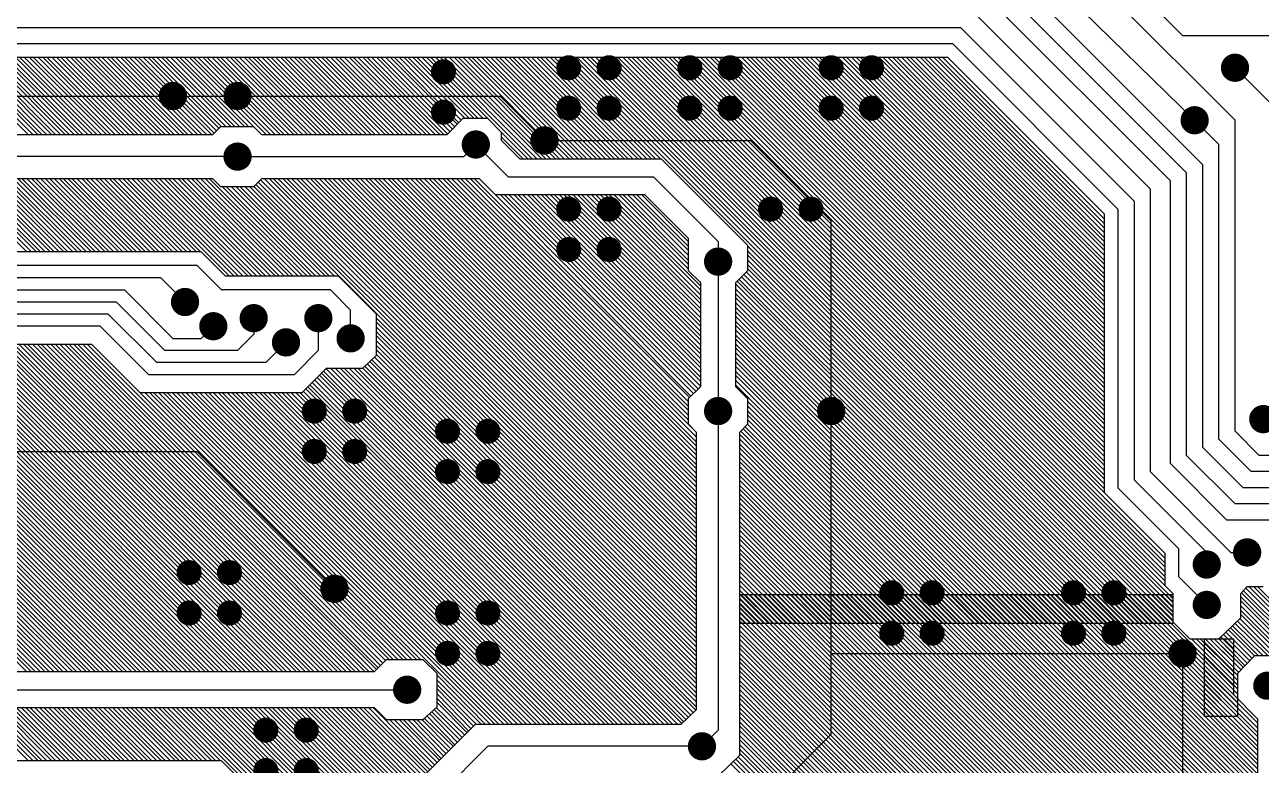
# Model space of a CAD drawing. Extents: x 295 to 953, y 10 to 290.
# Drawn here: x 678.9 to 743.1, y 155.1 to 193.5 of the extents above; entities that cross this region are included whole.
import ezdxf

# ---------------------------------------------------------------- set-up
doc = ezdxf.new("R2010")
doc.units = 0
doc.header["$LTSCALE"] = 5
doc.header["$MEASUREMENT"] = 0
doc.layers.get('0').update_dxf_attribs({"linetype": 'CONTINUOUS', "lineweight": 25})
doc.layers.add('ART02_PHO', color=2, linetype='CONTINUOUS')

msp = doc.modelspace()

# ---------------------------------------------------------------- linework, layer by layer
for points, const_width in [([(707.473, 191.242, -1), (706.824, 191.242, -1)], 0.65), ([(709.569, 191.242, -1), (708.919, 191.242, -1)], 0.65), ([(713.76, 191.242, -1), (713.11, 191.242, -1)], 0.65), ([(715.855, 191.242, -1), (715.206, 191.242, -1)], 0.65), ([(721.094, 191.242, -1), (720.444, 191.242, -1)], 0.65), ([(723.19, 191.242, -1), (722.54, 191.242, -1)], 0.65), ([(742.091, 191.242, -1), (741.358, 191.242, -1)], 0.733), ([(700.977, 191.032, -1), (700.328, 191.032, -1)], 0.65), ([(686.979, 189.775, -1), (686.246, 189.775, -1)], 0.733), ([(690.332, 189.775, -1), (689.599, 189.775, -1)], 0.733), ([(700.977, 188.937, -1), (700.328, 188.937, -1)], 0.65), ([(707.473, 189.146, -1), (706.824, 189.146, -1)], 0.65), ([(709.569, 189.146, -1), (708.919, 189.146, -1)], 0.65), ([(713.76, 189.146, -1), (713.11, 189.146, -1)], 0.65), ([(715.855, 189.146, -1), (715.206, 189.146, -1)], 0.65), ([(721.094, 189.146, -1), (720.444, 189.146, -1)], 0.65), ([(723.19, 189.146, -1), (722.54, 189.146, -1)], 0.65), ([(739.995, 188.518, -1), (739.262, 188.518, -1)], 0.733), ([(706.258, 187.47, -1), (705.524, 187.47, -1)], 0.733), ([(690.332, 186.632, -1), (689.599, 186.632, -1)], 0.733), ([(702.696, 187.26, -1), (701.962, 187.26, -1)], 0.733), ([(707.473, 183.908, -1), (706.824, 183.908, -1)], 0.65), ([(709.569, 183.908, -1), (708.919, 183.908, -1)], 0.65), ([(717.951, 183.908, -1), (717.301, 183.908, -1)], 0.65), ([(720.046, 183.908, -1), (719.397, 183.908, -1)], 0.65), ([(707.473, 181.812, -1), (706.824, 181.812, -1)], 0.65), ([(709.569, 181.812, -1), (708.919, 181.812, -1)], 0.65), ([(715.269, 181.183, -1), (714.535, 181.183, -1)], 0.733), ([(687.608, 179.088, -1), (686.875, 179.088, -1)], 0.733), ([(689.075, 177.831, -1), (688.341, 177.831, -1)], 0.733), ([(691.17, 178.25, -1), (690.437, 178.25, -1)], 0.733), ([(694.523, 178.25, -1), (693.79, 178.25, -1)], 0.733), ([(696.199, 177.202, -1), (695.466, 177.202, -1)], 0.733), ([(692.847, 176.992, -1), (692.113, 176.992, -1)], 0.733), ([(694.272, 173.43, -1), (693.622, 173.43, -1)], 0.65), ([(696.367, 173.43, -1), (695.718, 173.43, -1)], 0.65), ([(715.269, 173.43, -1), (714.535, 173.43, -1)], 0.733), ([(721.136, 173.43, -1), (720.403, 173.43, -1)], 0.733), ([(743.558, 173.011, -1), (742.824, 173.011, -1)], 0.733), ([(701.187, 172.382, -1), (700.537, 172.382, -1)], 0.65), ([(703.282, 172.382, -1), (702.633, 172.382, -1)], 0.65), ([(694.272, 171.335, -1), (693.622, 171.335, -1)], 0.65), ([(696.367, 171.335, -1), (695.718, 171.335, -1)], 0.65), ([(701.187, 170.287, -1), (700.537, 170.287, -1)], 0.65), ([(703.282, 170.287, -1), (702.633, 170.287, -1)], 0.65), ([(742.72, 166.096, -1), (741.986, 166.096, -1)], 0.733), ([(740.624, 165.467, -1), (739.891, 165.467, -1)], 0.733), ([(687.776, 165.048, -1), (687.126, 165.048, -1)], 0.65), ([(689.871, 165.048, -1), (689.221, 165.048, -1)], 0.65), ([(695.361, 164.21, -1), (694.628, 164.21, -1)], 0.733), ([(724.237, 164, -1), (723.588, 164, -1)], 0.65), ([(726.333, 164, -1), (725.683, 164, -1)], 0.65), ([(733.667, 164, -1), (733.017, 164, -1)], 0.65), ([(735.763, 164, -1), (735.113, 164, -1)], 0.65), ([(740.624, 163.372, -1), (739.891, 163.372, -1)], 0.733), ([(687.776, 162.953, -1), (687.126, 162.953, -1)], 0.65), ([(689.871, 162.953, -1), (689.221, 162.953, -1)], 0.65), ([(701.187, 162.953, -1), (700.537, 162.953, -1)], 0.65), ([(703.282, 162.953, -1), (702.633, 162.953, -1)], 0.65), ([(724.237, 161.905, -1), (723.588, 161.905, -1)], 0.65), ([(726.333, 161.905, -1), (725.683, 161.905, -1)], 0.65), ([(733.667, 161.905, -1), (733.017, 161.905, -1)], 0.65), ([(735.763, 161.905, -1), (735.113, 161.905, -1)], 0.65), ([(701.187, 160.857, -1), (700.537, 160.857, -1)], 0.65), ([(703.282, 160.857, -1), (702.633, 160.857, -1)], 0.65), ([(739.367, 160.857, -1), (738.633, 160.857, -1)], 0.733), ([(743.767, 159.181, -1), (743.034, 159.181, -1)], 0.733), ([(699.133, 158.971, -1), (698.4, 158.971, -1)], 0.733), ([(691.757, 156.876, -1), (691.107, 156.876, -1)], 0.65), ([(693.853, 156.876, -1), (693.203, 156.876, -1)], 0.65), ([(714.43, 156.037, -1), (713.697, 156.037, -1)], 0.733), ([(691.757, 154.78, -1), (691.107, 154.78, -1)], 0.65), ([(693.853, 154.78, -1), (693.203, 154.78, -1)], 0.65)]:
    msp.add_lwpolyline(points, format="xyb", close=True, dxfattribs=dict(const_width=const_width))
at = {"layer": 'ART02_PHO', "color": 7}
for p, q in [((732.714, 199.205), (739, 192.918)), ((741.724, 188.518), (731.875, 198.367)), ((739.629, 188.518), (730.409, 197.528)), ((740.048, 186.213), (729.57, 196.69)), ((739.21, 185.794), (729.151, 195.852)), ((738.371, 185.374), (728.732, 195.014)), ((728.103, 194.176), (737.324, 184.955)), ((671.525, 193.337), (727.475, 193.337)), ((727.475, 193.337), (736.485, 184.327)), ((671.944, 192.499), (727.056, 192.499)), ((727.056, 192.499), (735.647, 183.908)), ((739, 192.918), (763.727, 192.918)), ((672.363, 191.787), (726.804, 191.787)), ((679.111, 187.763), (675.087, 191.787)), ((679.362, 187.763), (675.339, 191.787)), ((679.614, 187.763), (675.59, 191.787)), ((679.823, 187.763), (675.8, 191.787)), ((680.075, 187.763), (676.051, 191.787)), ((680.326, 187.763), (676.303, 191.787)), ((680.536, 187.763), (676.512, 191.787)), ((680.787, 187.763), (676.764, 191.787)), ((681.039, 187.763), (677.015, 191.787)), ((681.248, 187.763), (677.225, 191.787)), ((681.5, 187.763), (677.476, 191.787)), ((681.751, 187.763), (677.728, 191.787)), ((681.961, 187.763), (677.937, 191.787)), ((682.212, 187.763), (678.189, 191.787)), ((682.463, 187.763), (678.44, 191.787)), ((682.673, 187.763), (678.65, 191.787)), ((682.924, 187.763), (678.901, 191.787)), ((683.176, 187.763), (679.153, 191.787)), ((683.386, 187.763), (679.362, 191.787)), ((683.637, 187.763), (679.614, 191.787)), ((683.888, 187.763), (679.865, 191.787)), ((684.098, 187.763), (680.075, 191.787)), ((684.349, 187.763), (680.326, 191.787)), ((684.601, 187.763), (680.578, 191.787)), ((684.81, 187.763), (680.787, 191.787)), ((685.062, 187.763), (681.039, 191.787)), ((685.313, 187.763), (681.29, 191.787)), ((685.523, 187.763), (681.5, 191.787)), ((685.774, 187.763), (681.751, 191.787)), ((686.026, 187.763), (682.002, 191.787)), ((686.235, 187.763), (682.212, 191.787)), ((686.487, 187.763), (682.463, 191.787)), ((686.696, 187.763), (682.673, 191.787)), ((686.948, 187.763), (682.924, 191.787)), ((687.199, 187.763), (683.176, 191.787)), ((687.409, 187.763), (683.386, 191.787)), ((687.66, 187.763), (683.637, 191.787)), ((687.912, 187.763), (683.888, 191.787)), ((688.121, 187.763), (684.098, 191.787)), ((688.373, 187.763), (684.349, 191.787)), ((688.624, 187.763), (684.601, 191.787)), ((688.75, 187.847), (684.81, 191.787)), ((688.876, 187.973), (685.062, 191.787)), ((689.001, 188.099), (685.313, 191.787)), ((689.127, 188.182), (685.523, 191.787)), ((689.379, 188.182), (685.774, 191.787)), ((689.63, 188.182), (686.026, 191.787)), ((689.84, 188.182), (686.235, 191.787)), ((690.091, 188.182), (686.487, 191.787)), ((690.343, 188.182), (686.738, 191.787)), ((690.552, 188.182), (686.948, 191.787)), ((690.804, 188.182), (687.199, 191.787)), ((691.474, 187.763), (687.451, 191.787)), ((691.684, 187.763), (687.66, 191.787)), ((691.935, 187.763), (687.912, 191.787)), ((692.187, 187.763), (688.163, 191.787)), ((692.396, 187.763), (688.373, 191.787)), ((692.648, 187.763), (688.624, 191.787)), ((692.899, 187.763), (688.876, 191.787)), ((693.109, 187.763), (689.085, 191.787)), ((693.36, 187.763), (689.337, 191.787)), ((693.612, 187.763), (689.588, 191.787)), ((693.821, 187.763), (689.798, 191.787)), ((694.073, 187.763), (690.049, 191.787)), ((694.324, 187.763), (690.301, 191.787)), ((694.534, 187.763), (690.51, 191.787)), ((694.785, 187.763), (690.762, 191.787)), ((694.995, 187.763), (690.971, 191.787)), ((695.246, 187.763), (691.223, 191.787)), ((695.497, 187.763), (691.474, 191.787)), ((695.707, 187.763), (691.684, 191.787)), ((695.959, 187.763), (691.935, 191.787)), ((696.21, 187.763), (692.187, 191.787)), ((696.42, 187.763), (692.396, 191.787)), ((696.671, 187.763), (692.648, 191.787)), ((696.922, 187.763), (692.899, 191.787)), ((697.132, 187.763), (693.109, 191.787)), ((697.383, 187.763), (693.36, 191.787)), ((697.635, 187.763), (693.612, 191.787)), ((697.844, 187.763), (693.821, 191.787)), ((698.096, 187.763), (694.073, 191.787)), ((698.347, 187.763), (694.324, 191.787)), ((698.557, 187.763), (694.534, 191.787)), ((698.808, 187.763), (694.785, 191.787)), ((699.06, 187.763), (695.036, 191.787)), ((699.269, 187.763), (695.246, 191.787)), ((699.521, 187.763), (695.497, 191.787)), ((699.772, 187.763), (695.749, 191.787)), ((699.982, 187.763), (695.959, 191.787)), ((700.233, 187.763), (696.21, 191.787)), ((700.485, 187.763), (696.461, 191.787)), ((700.694, 187.763), (696.671, 191.787)), ((700.862, 187.805), (696.922, 191.787)), ((700.988, 187.931), (697.174, 191.787)), ((701.113, 188.057), (697.383, 191.787)), ((701.239, 188.182), (697.635, 191.787)), ((701.365, 188.308), (697.886, 191.787)), ((701.449, 188.392), (698.096, 191.787)), ((701.574, 188.518), (698.347, 191.787)), ((701.784, 188.602), (698.599, 191.787)), ((701.994, 188.602), (698.808, 191.787)), ((702.245, 188.602), (699.06, 191.787)), ((702.455, 188.602), (699.269, 191.787)), ((702.706, 188.602), (699.521, 191.787)), ((702.957, 188.602), (699.772, 191.787)), ((705.263, 186.506), (699.982, 191.787)), ((705.514, 186.506), (700.233, 191.787)), ((705.765, 186.506), (700.485, 191.787)), ((705.975, 186.506), (700.694, 191.787)), ((706.226, 186.506), (700.946, 191.787)), ((706.478, 186.506), (701.197, 191.787)), ((706.687, 186.506), (701.407, 191.787)), ((706.939, 186.506), (701.658, 191.787)), ((707.19, 186.506), (701.91, 191.787)), ((707.4, 186.506), (702.119, 191.787)), ((707.651, 186.506), (702.371, 191.787)), ((707.903, 186.506), (702.622, 191.787)), ((708.112, 186.506), (702.832, 191.787)), ((708.364, 186.506), (703.083, 191.787)), ((708.615, 186.506), (703.335, 191.787)), ((708.825, 186.506), (703.544, 191.787)), ((709.076, 186.506), (703.796, 191.787)), ((709.328, 186.506), (704.047, 191.787)), ((709.537, 186.506), (704.257, 191.787)), ((709.789, 186.506), (704.508, 191.787)), ((710.04, 186.506), (704.76, 191.787)), ((710.25, 186.506), (704.969, 191.787)), ((710.501, 186.506), (705.221, 191.787)), ((710.753, 186.506), (705.472, 191.787)), ((710.962, 186.506), (705.682, 191.787)), ((711.214, 186.506), (705.933, 191.787)), ((711.465, 186.506), (706.185, 191.787)), ((711.675, 186.506), (706.394, 191.787)), ((711.926, 186.506), (706.646, 191.787)), ((736.234, 162.408), (706.855, 191.787)), ((736.485, 162.408), (707.107, 191.787)), ((736.737, 162.408), (707.358, 191.787)), ((736.946, 162.408), (707.568, 191.787)), ((737.198, 162.408), (707.819, 191.787)), ((737.449, 162.408), (708.07, 191.787)), ((737.659, 162.408), (708.28, 191.787)), ((737.91, 162.408), (708.532, 191.787)), ((738.162, 162.408), (708.783, 191.787)), ((738.371, 162.408), (708.993, 191.787)), ((738.497, 162.533), (709.244, 191.787)), ((738.497, 162.785), (709.495, 191.787)), ((738.497, 162.995), (709.705, 191.787)), ((738.497, 163.246), (709.956, 191.787)), ((738.497, 163.497), (710.208, 191.787)), ((738.497, 163.707), (710.417, 191.787)), ((738.078, 164.378), (710.669, 191.787)), ((738.078, 164.629), (710.92, 191.787)), ((738.078, 164.839), (711.13, 191.787)), ((738.078, 165.09), (711.381, 191.787)), ((738.078, 165.341), (711.633, 191.787)), ((738.078, 165.551), (711.842, 191.787)), ((738.078, 165.802), (712.094, 191.787)), ((738.078, 166.054), (712.345, 191.787)), ((734.935, 169.407), (712.555, 191.787)), ((734.935, 169.658), (712.806, 191.787)), ((734.935, 169.91), (713.058, 191.787)), ((734.935, 170.119), (713.267, 191.787)), ((734.935, 170.371), (713.519, 191.787)), ((734.935, 170.622), (713.77, 191.787)), ((734.935, 170.832), (713.98, 191.787)), ((734.935, 171.083), (714.231, 191.787)), ((734.935, 171.335), (714.483, 191.787)), ((734.935, 171.544), (714.692, 191.787)), ((734.935, 171.796), (714.944, 191.787)), ((734.935, 172.047), (715.153, 191.787)), ((734.935, 172.257), (715.405, 191.787)), ((734.935, 172.508), (715.656, 191.787)), ((734.935, 172.76), (715.866, 191.787)), ((734.935, 172.969), (716.117, 191.787)), ((734.935, 173.221), (716.369, 191.787)), ((734.935, 173.472), (716.578, 191.787)), ((734.935, 173.682), (716.83, 191.787)), ((734.935, 173.933), (717.081, 191.787)), ((734.935, 174.143), (717.291, 191.787)), ((734.935, 174.394), (717.542, 191.787)), ((734.935, 174.645), (717.794, 191.787)), ((734.935, 174.855), (718.003, 191.787)), ((734.935, 175.106), (718.255, 191.787)), ((734.935, 175.358), (718.506, 191.787)), ((734.935, 175.568), (718.716, 191.787)), ((734.935, 175.819), (718.967, 191.787)), ((734.935, 176.07), (719.219, 191.787)), ((734.935, 176.28), (719.428, 191.787)), ((734.935, 176.531), (719.68, 191.787)), ((734.935, 176.783), (719.931, 191.787)), ((734.935, 176.992), (720.141, 191.787)), ((734.935, 177.244), (720.392, 191.787)), ((734.935, 177.495), (720.643, 191.787)), ((734.935, 177.705), (720.853, 191.787)), ((734.935, 177.956), (721.105, 191.787)), ((734.935, 178.208), (721.356, 191.787)), ((734.935, 178.417), (721.566, 191.787)), ((734.935, 178.669), (721.817, 191.787)), ((734.935, 178.92), (722.068, 191.787)), ((734.935, 179.13), (722.278, 191.787)), ((734.935, 179.381), (722.529, 191.787)), ((734.935, 179.633), (722.781, 191.787)), ((734.935, 179.842), (722.99, 191.787)), ((734.935, 180.094), (723.242, 191.787)), ((734.935, 180.345), (723.451, 191.787)), ((734.935, 180.555), (723.703, 191.787)), ((734.935, 180.806), (723.954, 191.787)), ((734.935, 181.058), (724.164, 191.787)), ((734.935, 181.267), (724.415, 191.787)), ((734.935, 181.519), (724.667, 191.787)), ((734.935, 181.77), (724.876, 191.787)), ((734.935, 181.98), (725.128, 191.787)), ((734.935, 182.231), (725.379, 191.787)), ((734.935, 182.441), (725.589, 191.787)), ((734.935, 182.692), (725.84, 191.787)), ((734.935, 182.944), (726.092, 191.787)), ((734.935, 183.153), (726.301, 191.787)), ((734.935, 183.405), (726.553, 191.787)), ((734.935, 183.656), (726.804, 191.787)), ((726.804, 191.787), (734.935, 183.656)), ((741.724, 191.242), (743.82, 189.146)), ((671.944, 189.775), (703.586, 189.775)), ((703.586, 189.775), (705.891, 187.47)), ((689.085, 188.182), (688.666, 187.763)), ((690.804, 188.182), (689.085, 188.182)), ((691.223, 187.763), (690.804, 188.182)), ((701.658, 188.602), (700.82, 187.763)), ((702.957, 188.602), (701.658, 188.602)), ((703.67, 187.889), (702.957, 188.602)), ((740.886, 187.26), (739.629, 188.518)), ((741.724, 172.382), (741.724, 188.518)), ((688.666, 187.763), (673.579, 187.763)), ((700.82, 187.763), (691.223, 187.763)), ((705.053, 186.506), (703.67, 187.889)), ((703.67, 187.47), (703.67, 187.889)), ((704.802, 186.506), (703.67, 187.638)), ((704.634, 186.506), (703.67, 187.47)), ((705.891, 187.47), (716.578, 187.47)), ((716.578, 187.47), (720.769, 183.279)), ((701.7, 186.632), (702.329, 187.26)), ((702.329, 187.26), (704.005, 185.584)), ((740.886, 171.963), (740.886, 187.26)), ((689.965, 186.632), (674.878, 186.632)), ((689.965, 186.632), (701.7, 186.632)), ((711.968, 186.506), (704.634, 186.506)), ((716.452, 182.022), (711.968, 186.506)), ((740.048, 171.544), (740.048, 186.213)), ((679.739, 181.686), (675.926, 185.5)), ((675.926, 185.5), (688.666, 185.5)), ((679.991, 181.686), (676.177, 185.5)), ((680.242, 181.686), (676.428, 185.5)), ((680.452, 181.686), (676.638, 185.5)), ((680.703, 181.686), (676.889, 185.5)), ((680.955, 181.686), (677.141, 185.5)), ((681.164, 181.686), (677.35, 185.5)), ((681.416, 181.686), (677.602, 185.5)), ((681.667, 181.686), (677.853, 185.5)), ((681.877, 181.686), (678.063, 185.5)), ((682.128, 181.686), (678.314, 185.5)), ((682.38, 181.686), (678.566, 185.5)), ((682.589, 181.686), (678.775, 185.5)), ((682.841, 181.686), (679.027, 185.5)), ((683.092, 181.686), (679.278, 185.5)), ((683.302, 181.686), (679.488, 185.5)), ((683.553, 181.686), (679.739, 185.5)), ((683.805, 181.686), (679.991, 185.5)), ((684.014, 181.686), (680.2, 185.5)), ((684.266, 181.686), (680.452, 185.5)), ((684.517, 181.686), (680.703, 185.5)), ((684.727, 181.686), (680.913, 185.5)), ((684.978, 181.686), (681.164, 185.5)), ((685.188, 181.686), (681.374, 185.5)), ((685.439, 181.686), (681.625, 185.5)), ((685.691, 181.686), (681.877, 185.5)), ((685.9, 181.686), (682.086, 185.5)), ((686.152, 181.686), (682.338, 185.5)), ((686.403, 181.686), (682.589, 185.5)), ((686.613, 181.686), (682.799, 185.5)), ((686.864, 181.686), (683.05, 185.5)), ((687.115, 181.686), (683.302, 185.5)), ((687.325, 181.686), (683.511, 185.5)), ((687.577, 181.686), (683.763, 185.5)), ((687.828, 181.686), (684.014, 185.5)), ((688.038, 181.686), (684.224, 185.5)), ((689.546, 180.429), (684.475, 185.5)), ((689.798, 180.429), (684.727, 185.5)), ((690.007, 180.429), (684.936, 185.5)), ((690.259, 180.429), (685.188, 185.5)), ((690.51, 180.429), (685.439, 185.5)), ((690.72, 180.429), (685.649, 185.5)), ((690.971, 180.429), (685.9, 185.5)), ((691.223, 180.429), (686.152, 185.5)), ((691.432, 180.429), (686.361, 185.5)), ((691.684, 180.429), (686.613, 185.5)), ((691.935, 180.429), (686.864, 185.5)), ((692.145, 180.429), (687.074, 185.5)), ((692.396, 180.429), (687.325, 185.5)), ((692.648, 180.429), (687.577, 185.5)), ((692.857, 180.429), (687.786, 185.5)), ((693.109, 180.429), (688.038, 185.5)), ((693.36, 180.429), (688.289, 185.5)), ((693.57, 180.429), (688.499, 185.5)), ((688.666, 185.5), (689.085, 185.081)), ((690.804, 185.081), (691.223, 185.5)), ((691.223, 185.5), (702.496, 185.5)), ((713.77, 163.078), (691.348, 185.5)), ((713.77, 163.33), (691.6, 185.5)), ((713.77, 163.539), (691.809, 185.5)), ((713.77, 163.791), (692.061, 185.5)), ((713.77, 164.042), (692.312, 185.5)), ((713.77, 164.252), (692.522, 185.5)), ((713.77, 164.503), (692.773, 185.5)), ((713.77, 164.755), (693.025, 185.5)), ((713.77, 164.964), (693.234, 185.5)), ((713.77, 165.216), (693.486, 185.5)), ((713.77, 165.467), (693.737, 185.5)), ((713.77, 165.677), (693.947, 185.5)), ((713.77, 165.928), (694.198, 185.5)), ((713.77, 166.18), (694.45, 185.5)), ((713.77, 166.389), (694.659, 185.5)), ((713.77, 166.641), (694.911, 185.5)), ((713.77, 166.892), (695.162, 185.5)), ((713.77, 167.102), (695.372, 185.5)), ((713.77, 167.353), (695.623, 185.5)), ((713.77, 167.605), (695.875, 185.5)), ((713.77, 167.814), (696.084, 185.5)), ((713.77, 168.066), (696.336, 185.5)), ((713.77, 168.317), (696.587, 185.5)), ((713.77, 168.527), (696.797, 185.5)), ((713.77, 168.778), (697.048, 185.5)), ((713.77, 169.03), (697.258, 185.5)), ((713.77, 169.239), (697.509, 185.5)), ((713.77, 169.491), (697.761, 185.5)), ((713.77, 169.742), (697.97, 185.5)), ((713.77, 169.952), (698.222, 185.5)), ((713.77, 170.203), (698.473, 185.5)), ((713.77, 170.454), (698.683, 185.5)), ((713.77, 170.664), (698.934, 185.5)), ((713.77, 170.915), (699.186, 185.5)), ((713.77, 171.167), (699.395, 185.5)), ((713.77, 171.377), (699.647, 185.5)), ((713.77, 171.628), (699.898, 185.5)), ((713.77, 171.838), (700.108, 185.5)), ((713.77, 172.089), (700.359, 185.5)), ((713.77, 172.34), (700.611, 185.5)), ((713.351, 172.969), (700.82, 185.5)), ((713.351, 173.221), (701.072, 185.5)), ((713.351, 173.472), (701.323, 185.5)), ((713.351, 173.682), (701.533, 185.5)), ((713.351, 173.933), (701.784, 185.5)), ((713.393, 174.143), (702.035, 185.5)), ((713.477, 174.226), (702.245, 185.5)), ((702.496, 185.5), (703.335, 184.662)), ((704.005, 185.584), (711.549, 185.584)), ((711.549, 185.584), (714.902, 182.231)), ((739.21, 171.125), (739.21, 185.794)), ((679.027, 181.686), (675.59, 185.123)), ((679.278, 181.686), (675.716, 185.249)), ((679.53, 181.686), (675.842, 185.374)), ((689.085, 185.081), (690.804, 185.081)), ((693.821, 180.429), (689.169, 185.081)), ((694.031, 180.429), (689.379, 185.081)), ((694.282, 180.429), (689.63, 185.081)), ((694.534, 180.429), (689.882, 185.081)), ((694.743, 180.429), (690.091, 185.081)), ((694.995, 180.429), (690.343, 185.081)), ((713.77, 161.905), (690.594, 185.081)), ((713.77, 162.156), (690.804, 185.081)), ((713.77, 162.366), (690.929, 185.165)), ((713.77, 162.617), (691.055, 185.291)), ((713.77, 162.869), (691.181, 185.416)), ((737.324, 184.955), (737.324, 170.287)), ((738.371, 170.706), (738.371, 185.374)), ((713.603, 174.352), (703.335, 184.662)), ((703.335, 184.662), (711.088, 184.662)), ((713.728, 174.478), (703.586, 184.662)), ((713.854, 174.604), (703.796, 184.662)), ((713.98, 174.729), (704.047, 184.662)), ((713.98, 174.981), (704.299, 184.662)), ((713.98, 175.19), (704.508, 184.662)), ((713.98, 175.442), (704.76, 184.662)), ((713.98, 175.693), (705.011, 184.662)), ((713.98, 175.903), (705.221, 184.662)), ((713.98, 176.154), (705.472, 184.662)), ((713.98, 176.406), (705.724, 184.662)), ((713.98, 176.615), (705.933, 184.662)), ((713.98, 176.867), (706.185, 184.662)), ((713.98, 177.118), (706.394, 184.662)), ((713.98, 177.328), (706.646, 184.662)), ((713.98, 177.579), (706.897, 184.662)), ((713.98, 177.831), (707.107, 184.662)), ((713.98, 178.04), (707.358, 184.662)), ((713.98, 178.292), (707.609, 184.662)), ((713.98, 178.543), (707.819, 184.662)), ((713.98, 178.753), (708.07, 184.662)), ((713.98, 179.004), (708.322, 184.662)), ((713.98, 179.214), (708.532, 184.662)), ((713.98, 179.465), (708.783, 184.662)), ((713.98, 179.717), (709.034, 184.662)), ((713.98, 179.926), (709.244, 184.662)), ((713.351, 180.806), (709.495, 184.662)), ((713.351, 181.058), (709.747, 184.662)), ((713.351, 181.267), (709.956, 184.662)), ((713.351, 181.519), (710.208, 184.662)), ((713.351, 181.77), (710.459, 184.662)), ((713.351, 181.98), (710.669, 184.662)), ((713.351, 182.231), (710.92, 184.662)), ((711.088, 184.662), (713.351, 182.399)), ((736.485, 184.327), (736.485, 169.868)), ((734.935, 183.656), (734.935, 169.197)), ((735.647, 183.908), (735.647, 169.449)), ((720.769, 173.43), (720.769, 183.279)), ((713.351, 182.399), (713.351, 180.722)), ((714.902, 182.231), (714.902, 173.43)), ((688.079, 181.686), (655.893, 181.686)), ((689.337, 180.429), (688.079, 181.686)), ((716.452, 180.722), (716.452, 182.022)), ((736.024, 162.408), (716.452, 181.98)), ((735.773, 162.408), (716.452, 181.728)), ((687.87, 180.974), (654.342, 180.974)), ((689.127, 179.717), (687.87, 180.974)), ((735.563, 162.408), (716.452, 181.519)), ((735.312, 162.408), (716.452, 181.267)), ((735.061, 162.408), (716.452, 181.016)), ((685.984, 180.345), (656.228, 180.345)), ((687.241, 179.088), (685.984, 180.345)), ((695.204, 180.429), (689.337, 180.429)), ((697.174, 178.459), (695.204, 180.429)), ((713.351, 180.722), (713.98, 180.094)), ((715.824, 180.094), (716.452, 180.722)), ((734.139, 162.408), (716.117, 180.387)), ((734.348, 162.408), (716.243, 180.513)), ((734.6, 162.408), (716.369, 180.639)), ((734.851, 162.408), (716.452, 180.806)), ((658.114, 179.717), (684.098, 179.717)), ((684.098, 179.717), (686.613, 177.202)), ((694.785, 179.717), (689.127, 179.717)), ((695.833, 178.669), (694.785, 179.717)), ((713.98, 180.094), (713.98, 174.687)), ((715.824, 174.687), (715.824, 180.094)), ((733.426, 162.408), (715.824, 180.01)), ((733.175, 162.408), (715.824, 179.759)), ((733.636, 162.408), (715.866, 180.178)), ((733.887, 162.408), (715.991, 180.261)), ((683.679, 179.088), (660, 179.088)), ((686.193, 176.573), (683.679, 179.088)), ((732.923, 162.408), (715.824, 179.507)), ((732.714, 162.408), (715.824, 179.297)), ((732.462, 162.408), (715.824, 179.046)), ((683.26, 178.459), (661.886, 178.459)), ((685.774, 175.945), (683.26, 178.459)), ((695.833, 177.202), (695.833, 178.669)), ((697.174, 176.322), (697.174, 178.459)), ((732.211, 162.408), (715.824, 178.795)), ((732.001, 162.408), (715.824, 178.585)), ((682.841, 177.831), (663.772, 177.831)), ((685.355, 175.316), (682.841, 177.831)), ((688.079, 177.202), (688.708, 177.831)), ((690.804, 178.25), (690.804, 177.412)), ((694.156, 178.25), (694.156, 176.573)), ((713.77, 161.653), (697.174, 178.25)), ((713.77, 161.444), (697.174, 178.04)), ((713.77, 161.192), (697.174, 177.789)), ((731.75, 162.408), (715.824, 178.334)), ((731.498, 162.408), (715.824, 178.082)), ((731.289, 162.408), (715.824, 177.873)), ((686.613, 177.202), (688.079, 177.202)), ((690.804, 177.412), (689.965, 176.573)), ((713.77, 160.941), (697.174, 177.537)), ((713.77, 160.731), (697.174, 177.328)), ((731.037, 162.408), (715.824, 177.621)), ((730.786, 162.408), (715.824, 177.37)), ((730.576, 162.408), (715.824, 177.16)), ((681.625, 159.893), (664.945, 176.573)), ((681.877, 159.893), (665.071, 176.699)), ((682.128, 159.893), (665.155, 176.825)), ((665.238, 176.909), (682.38, 176.909)), ((682.338, 159.893), (665.322, 176.909)), ((682.589, 159.893), (665.574, 176.909)), ((682.799, 159.893), (665.783, 176.909)), ((683.05, 159.893), (666.035, 176.909)), ((683.302, 159.893), (666.286, 176.909)), ((683.511, 159.893), (666.496, 176.909)), ((683.763, 159.893), (666.747, 176.909)), ((684.014, 159.893), (666.999, 176.909)), ((684.224, 159.893), (667.208, 176.909)), ((684.475, 159.893), (667.46, 176.909)), ((684.727, 159.893), (667.711, 176.909)), ((684.936, 159.893), (667.921, 176.909)), ((685.188, 159.893), (668.172, 176.909)), ((685.439, 159.893), (668.424, 176.909)), ((685.649, 159.893), (668.633, 176.909)), ((685.9, 159.893), (668.885, 176.909)), ((686.152, 159.893), (669.136, 176.909)), ((686.361, 159.893), (669.346, 176.909)), ((686.613, 159.893), (669.597, 176.909)), ((686.864, 159.893), (669.849, 176.909)), ((687.074, 159.893), (670.058, 176.909)), ((687.325, 159.893), (670.31, 176.909)), ((687.577, 159.893), (670.561, 176.909)), ((687.786, 159.893), (670.771, 176.909)), ((688.038, 159.893), (671.022, 176.909)), ((688.289, 159.893), (671.274, 176.909)), ((688.499, 159.893), (671.483, 176.909)), ((688.75, 159.893), (671.735, 176.909)), ((689.001, 159.893), (671.986, 176.909)), ((689.211, 159.893), (672.196, 176.909)), ((689.462, 159.893), (672.447, 176.909)), ((689.714, 159.893), (672.698, 176.909)), ((689.923, 159.893), (672.908, 176.909)), ((690.175, 159.893), (673.159, 176.909)), ((690.384, 159.893), (673.369, 176.909)), ((690.636, 159.893), (673.62, 176.909)), ((690.887, 159.893), (673.872, 176.909)), ((691.097, 159.893), (674.081, 176.909)), ((691.348, 159.893), (674.333, 176.909)), ((691.6, 159.893), (674.584, 176.909)), ((691.809, 159.893), (674.794, 176.909)), ((692.061, 159.893), (675.045, 176.909)), ((692.312, 159.893), (675.297, 176.909)), ((692.522, 159.893), (675.506, 176.909)), ((692.773, 159.893), (675.758, 176.909)), ((693.025, 159.893), (676.009, 176.909)), ((693.234, 159.893), (676.219, 176.909)), ((693.486, 159.893), (676.47, 176.909)), ((693.737, 159.893), (676.722, 176.909)), ((693.947, 159.893), (676.931, 176.909)), ((694.198, 159.893), (677.183, 176.909)), ((694.45, 159.893), (677.434, 176.909)), ((694.659, 159.893), (677.644, 176.909)), ((694.911, 159.893), (677.895, 176.909)), ((695.162, 159.893), (678.147, 176.909)), ((695.372, 159.893), (678.356, 176.909)), ((695.623, 159.893), (678.608, 176.909)), ((695.875, 159.893), (678.859, 176.909)), ((696.084, 159.893), (679.069, 176.909)), ((696.336, 159.893), (679.32, 176.909)), ((696.587, 159.893), (679.572, 176.909)), ((696.797, 159.893), (679.781, 176.909)), ((697.048, 159.893), (680.033, 176.909)), ((697.174, 160.019), (680.284, 176.909)), ((697.258, 160.103), (680.494, 176.909)), ((697.383, 160.228), (680.745, 176.909)), ((697.509, 160.354), (680.997, 176.909)), ((697.635, 160.48), (681.206, 176.909)), ((697.844, 160.522), (681.458, 176.909)), ((698.054, 160.522), (681.667, 176.909)), ((698.305, 160.522), (681.919, 176.909)), ((698.557, 160.522), (682.17, 176.909)), ((682.38, 176.909), (684.894, 174.394)), ((689.965, 176.573), (686.193, 176.573)), ((692.48, 176.992), (691.432, 175.945)), ((694.156, 176.573), (692.899, 175.316)), ((713.77, 160.48), (697.174, 177.076)), ((713.77, 160.228), (697.174, 176.825)), ((713.77, 160.019), (697.174, 176.615)), ((730.325, 162.408), (715.824, 176.909)), ((730.073, 162.408), (715.824, 176.699)), ((680.2, 159.893), (664.233, 175.861)), ((680.452, 159.893), (664.358, 175.987)), ((680.703, 159.893), (664.442, 176.112)), ((680.913, 159.893), (664.568, 176.238)), ((681.164, 159.893), (664.694, 176.322)), ((681.416, 159.893), (664.819, 176.448)), ((691.432, 175.945), (685.774, 175.945)), ((696.461, 175.651), (697.174, 176.322)), ((713.77, 158.804), (696.713, 175.861)), ((713.77, 159.055), (696.839, 175.987)), ((713.77, 159.306), (696.922, 176.112)), ((713.77, 159.516), (697.048, 176.238)), ((713.77, 159.767), (697.174, 176.364)), ((729.864, 162.408), (715.824, 176.448)), ((729.612, 162.408), (715.824, 176.196)), ((729.361, 162.408), (715.824, 175.987)), ((679.027, 159.893), (663.269, 175.651)), ((679.278, 159.893), (663.52, 175.651)), ((679.488, 159.893), (663.73, 175.651)), ((679.739, 159.893), (663.981, 175.651)), ((679.991, 159.893), (664.107, 175.735)), ((692.899, 175.316), (685.355, 175.316)), ((693.318, 174.394), (694.575, 175.651)), ((712.345, 157.169), (694.24, 175.274)), ((712.555, 157.169), (694.324, 175.4)), ((712.806, 157.169), (694.45, 175.484)), ((694.575, 175.651), (696.461, 175.651)), ((713.016, 157.211), (694.575, 175.609)), ((713.142, 157.295), (694.785, 175.651)), ((713.225, 157.42), (695.036, 175.651)), ((713.351, 157.546), (695.288, 175.651)), ((713.477, 157.672), (695.497, 175.651)), ((713.603, 157.798), (695.749, 175.651)), ((713.728, 157.923), (696, 175.651)), ((713.77, 158.091), (696.21, 175.651)), ((713.77, 158.342), (696.461, 175.651)), ((713.77, 158.594), (696.587, 175.735)), ((729.151, 162.408), (715.824, 175.735)), ((728.9, 162.408), (715.824, 175.484)), ((728.648, 162.408), (715.824, 175.274)), ((710.92, 157.169), (693.528, 174.562)), ((711.13, 157.169), (693.612, 174.687)), ((711.381, 157.169), (693.737, 174.771)), ((711.633, 157.169), (693.863, 174.897)), ((711.842, 157.169), (693.989, 175.023)), ((712.094, 157.169), (694.114, 175.148)), ((713.98, 174.687), (713.351, 174.059)), ((728.439, 162.408), (715.824, 175.023)), ((728.187, 162.408), (715.824, 174.771)), ((716.452, 174.059), (715.824, 174.687)), ((698.766, 160.522), (684.894, 174.394)), ((684.894, 174.394), (693.318, 174.394)), ((699.018, 160.522), (685.146, 174.394)), ((699.269, 160.522), (685.397, 174.394)), ((699.479, 160.522), (685.607, 174.394)), ((703.083, 157.169), (685.858, 174.394)), ((703.335, 157.169), (686.11, 174.394)), ((703.544, 157.169), (686.319, 174.394)), ((703.796, 157.169), (686.571, 174.394)), ((704.047, 157.169), (686.822, 174.394)), ((704.257, 157.169), (687.032, 174.394)), ((704.508, 157.169), (687.283, 174.394)), ((704.76, 157.169), (687.535, 174.394)), ((704.969, 157.169), (687.744, 174.394)), ((705.221, 157.169), (687.996, 174.394)), ((705.472, 157.169), (688.247, 174.394)), ((705.682, 157.169), (688.457, 174.394)), ((705.933, 157.169), (688.708, 174.394)), ((706.185, 157.169), (688.96, 174.394)), ((706.394, 157.169), (689.169, 174.394)), ((706.646, 157.169), (689.421, 174.394)), ((706.897, 157.169), (689.672, 174.394)), ((707.107, 157.169), (689.882, 174.394)), ((707.358, 157.169), (690.133, 174.394)), ((707.609, 157.169), (690.384, 174.394)), ((707.819, 157.169), (690.594, 174.394)), ((708.07, 157.169), (690.845, 174.394)), ((708.322, 157.169), (691.097, 174.394)), ((708.532, 157.169), (691.306, 174.394)), ((708.783, 157.169), (691.558, 174.394)), ((709.034, 157.169), (691.809, 174.394)), ((709.244, 157.169), (692.019, 174.394)), ((709.495, 157.169), (692.27, 174.394)), ((709.705, 157.169), (692.48, 174.394)), ((709.956, 157.169), (692.731, 174.394)), ((710.208, 157.169), (692.983, 174.394)), ((710.417, 157.169), (693.192, 174.394)), ((710.669, 157.169), (693.402, 174.436)), ((713.351, 174.059), (713.351, 172.76)), ((716.452, 172.76), (716.452, 174.059)), ((727.978, 162.408), (716.452, 173.933)), ((714.902, 173.43), (714.902, 156.876)), ((727.726, 162.408), (716.452, 173.682)), ((727.475, 162.408), (716.452, 173.43)), ((720.769, 156.666), (720.769, 173.43)), ((713.351, 172.76), (713.77, 172.34)), ((716.033, 172.34), (716.452, 172.76)), ((726.553, 162.408), (716.285, 172.634)), ((726.762, 162.408), (716.411, 172.76)), ((727.265, 162.408), (716.452, 173.221)), ((727.014, 162.408), (716.452, 172.969)), ((713.77, 172.34), (713.77, 157.923)), ((716.033, 162.408), (716.033, 172.34)), ((725.84, 162.408), (716.033, 172.215)), ((725.589, 162.408), (716.033, 171.963)), ((726.05, 162.408), (716.075, 172.382)), ((726.301, 162.408), (716.201, 172.508)), ((742.562, 170.287), (740.886, 171.963)), ((742.982, 171.125), (741.724, 172.382)), ((675.716, 171.335), (687.87, 171.335)), ((687.87, 171.335), (694.995, 164.21)), ((725.337, 162.408), (716.033, 171.712)), ((725.128, 162.408), (716.033, 171.502)), ((742.143, 169.449), (740.048, 171.544)), ((724.876, 162.408), (716.033, 171.251)), ((724.625, 162.408), (716.033, 170.999)), ((724.415, 162.408), (716.033, 170.79)), ((741.305, 167.772), (738.371, 170.706)), ((741.724, 168.61), (739.21, 171.125)), ((747.801, 171.125), (742.982, 171.125)), ((724.164, 162.408), (716.033, 170.538)), ((723.912, 162.408), (716.033, 170.287)), ((723.703, 162.408), (716.033, 170.077)), ((737.324, 170.287), (741.515, 166.096)), ((750.316, 170.287), (742.562, 170.287)), ((723.451, 162.408), (716.033, 169.826)), ((723.2, 162.408), (716.033, 169.574)), ((735.647, 169.449), (738.791, 166.305)), ((736.485, 169.868), (740.257, 166.096)), ((752.411, 169.449), (742.143, 169.449)), ((722.99, 162.408), (716.033, 169.365)), ((722.739, 162.408), (716.033, 169.113)), ((722.488, 162.408), (716.033, 168.904)), ((734.935, 169.197), (738.078, 166.054)), ((722.278, 162.408), (716.033, 168.652)), ((722.027, 162.408), (716.033, 168.401)), ((721.775, 162.408), (716.033, 168.191)), ((754.507, 168.61), (741.724, 168.61)), ((721.566, 162.408), (716.033, 167.94)), ((721.314, 162.408), (716.033, 167.688)), ((721.063, 162.408), (716.033, 167.479)), ((753.04, 167.772), (741.305, 167.772)), ((720.853, 162.408), (716.033, 167.227)), ((720.602, 162.408), (716.033, 166.976)), ((720.35, 162.408), (716.033, 166.766)), ((720.141, 162.408), (716.033, 166.515)), ((719.889, 162.408), (716.033, 166.263)), ((738.791, 166.305), (738.791, 164.839)), ((719.68, 162.408), (716.033, 166.054)), ((719.428, 162.408), (716.033, 165.802)), ((719.177, 162.408), (716.033, 165.551)), ((738.078, 166.054), (738.078, 164.378)), ((740.257, 166.096), (740.257, 165.467)), ((741.515, 166.096), (742.353, 166.096)), ((718.967, 162.408), (716.033, 165.341)), ((718.716, 162.408), (716.033, 165.09)), ((718.464, 162.408), (716.033, 164.839)), ((718.255, 162.408), (716.033, 164.629)), ((718.003, 162.408), (716.033, 164.378)), ((738.078, 164.378), (738.497, 163.958)), ((738.791, 164.839), (740.257, 163.372)), ((742.018, 163.958), (742.353, 164.336)), ((742.353, 164.336), (743.191, 164.336)), ((769.511, 137.262), (742.437, 164.336)), ((769.762, 137.262), (742.688, 164.336)), ((769.972, 137.262), (742.898, 164.336)), ((717.752, 162.408), (716.033, 164.126)), ((717.542, 162.408), (716.033, 163.917)), ((716.033, 155.576), (716.033, 163.917)), ((716.033, 163.917), (738.497, 163.917)), ((742.898, 136.843), (716.033, 163.707)), ((717.291, 162.408), (716.033, 163.665)), ((742.898, 137.094), (716.075, 163.917)), ((742.898, 137.304), (716.285, 163.917)), ((742.898, 137.555), (716.536, 163.917)), ((742.898, 137.807), (716.788, 163.917)), ((742.898, 138.016), (716.997, 163.917)), ((742.898, 138.268), (717.249, 163.917)), ((742.898, 138.519), (717.5, 163.917)), ((742.898, 138.729), (717.71, 163.917)), ((742.898, 138.98), (717.961, 163.917)), ((742.898, 139.232), (718.171, 163.917)), ((742.898, 139.441), (718.422, 163.917)), ((742.898, 139.693), (718.674, 163.917)), ((742.898, 139.944), (718.883, 163.917)), ((742.898, 140.154), (719.135, 163.917)), ((742.898, 140.405), (719.386, 163.917)), ((742.898, 140.656), (719.596, 163.917)), ((742.898, 140.866), (719.847, 163.917)), ((742.898, 141.117), (720.099, 163.917)), ((742.898, 141.369), (720.308, 163.917)), ((742.898, 141.578), (720.56, 163.917)), ((742.898, 141.83), (720.811, 163.917)), ((742.898, 142.04), (721.021, 163.917)), ((742.898, 142.291), (721.272, 163.917)), ((742.898, 142.542), (721.524, 163.917)), ((742.898, 142.752), (721.733, 163.917)), ((742.898, 143.003), (721.985, 163.917)), ((742.898, 143.255), (722.236, 163.917)), ((742.898, 143.464), (722.446, 163.917)), ((742.898, 143.716), (722.697, 163.917)), ((742.898, 143.967), (722.949, 163.917)), ((742.898, 144.177), (723.158, 163.917)), ((742.898, 144.428), (723.41, 163.917)), ((742.898, 144.68), (723.661, 163.917)), ((742.898, 144.889), (723.871, 163.917)), ((742.898, 145.141), (724.122, 163.917)), ((742.898, 145.392), (724.373, 163.917)), ((742.898, 145.602), (724.583, 163.917)), ((742.898, 145.853), (724.834, 163.917)), ((742.898, 146.105), (725.086, 163.917)), ((742.898, 146.314), (725.296, 163.917)), ((742.898, 146.566), (725.547, 163.917)), ((742.898, 146.817), (725.798, 163.917)), ((742.898, 147.027), (726.008, 163.917)), ((742.898, 147.278), (726.259, 163.917)), ((742.898, 147.53), (726.469, 163.917)), ((742.898, 147.739), (726.72, 163.917)), ((742.898, 147.991), (726.972, 163.917)), ((742.898, 148.242), (727.181, 163.917)), ((742.898, 148.452), (727.433, 163.917)), ((742.898, 148.703), (727.684, 163.917)), ((742.898, 148.955), (727.894, 163.917)), ((742.898, 149.164), (728.145, 163.917)), ((742.898, 149.416), (728.397, 163.917)), ((742.898, 149.625), (728.606, 163.917)), ((742.898, 149.877), (728.858, 163.917)), ((742.898, 150.128), (729.109, 163.917)), ((742.898, 150.338), (729.319, 163.917)), ((742.898, 150.589), (729.57, 163.917)), ((742.898, 150.841), (729.822, 163.917)), ((742.898, 151.05), (730.031, 163.917)), ((742.898, 151.302), (730.283, 163.917)), ((742.898, 151.553), (730.534, 163.917)), ((742.898, 151.763), (730.744, 163.917)), ((742.898, 152.014), (730.995, 163.917)), ((742.898, 152.266), (731.247, 163.917)), ((742.898, 152.475), (731.456, 163.917)), ((742.898, 152.727), (731.708, 163.917)), ((742.898, 152.978), (731.959, 163.917)), ((742.898, 153.188), (732.169, 163.917)), ((742.898, 153.439), (732.42, 163.917)), ((742.898, 153.69), (732.672, 163.917)), ((742.898, 153.9), (732.881, 163.917)), ((742.898, 154.151), (733.133, 163.917)), ((742.898, 154.403), (733.384, 163.917)), ((742.898, 154.613), (733.594, 163.917)), ((742.898, 154.864), (733.845, 163.917)), ((742.898, 155.115), (734.097, 163.917)), ((742.898, 155.325), (734.306, 163.917)), ((742.898, 155.576), (734.558, 163.917)), ((742.898, 155.828), (734.767, 163.917)), ((742.898, 156.037), (735.019, 163.917)), ((742.898, 156.289), (735.27, 163.917)), ((742.898, 156.54), (735.48, 163.917)), ((742.898, 156.75), (735.731, 163.917)), ((742.898, 157.001), (735.983, 163.917)), ((742.898, 157.253), (736.192, 163.917)), ((741.64, 158.72), (736.444, 163.917)), ((741.64, 158.971), (736.695, 163.917)), ((741.64, 159.181), (736.905, 163.917)), ((738.497, 162.575), (737.156, 163.917)), ((738.497, 162.827), (737.407, 163.917)), ((738.497, 163.036), (737.617, 163.917)), ((738.497, 163.288), (737.869, 163.917)), ((738.497, 163.539), (738.12, 163.917)), ((738.497, 163.749), (738.33, 163.917)), ((738.497, 163.958), (738.497, 162.408)), ((738.497, 163.917), (738.497, 162.492)), ((742.018, 162.701), (742.018, 163.958)), ((768.547, 137.262), (742.018, 163.791)), ((768.798, 137.262), (742.06, 164)), ((769.05, 137.262), (742.143, 164.126)), ((769.259, 137.262), (742.269, 164.252)), ((742.772, 136.675), (716.033, 163.456)), ((717.039, 162.408), (716.033, 163.414)), ((742.688, 136.591), (716.033, 163.246)), ((716.83, 162.408), (716.033, 163.204)), ((742.562, 136.465), (716.033, 162.995)), ((768.337, 137.262), (742.018, 163.581)), ((768.086, 137.262), (742.018, 163.33)), ((767.834, 137.262), (742.018, 163.078)), ((716.578, 162.408), (716.033, 162.953)), ((742.437, 136.34), (716.033, 162.743)), ((716.327, 162.408), (716.033, 162.701)), ((742.311, 136.214), (716.033, 162.533)), ((716.117, 162.408), (716.033, 162.492)), ((738.497, 162.408), (716.033, 162.408)), ((738.497, 162.492), (739.377, 161.611)), ((740.886, 161.611), (742.018, 162.701)), ((743.443, 160.731), (741.724, 162.408)), ((743.652, 160.731), (741.85, 162.533)), ((743.904, 160.731), (741.976, 162.659)), ((767.625, 137.262), (742.018, 162.869)), ((742.185, 136.088), (716.033, 162.282)), ((742.101, 135.963), (716.033, 162.031)), ((742.06, 135.795), (716.033, 161.821)), ((742.353, 160.354), (741.012, 161.695)), ((742.479, 160.48), (741.137, 161.821)), ((742.604, 160.606), (741.263, 161.947)), ((742.73, 160.731), (741.389, 162.072)), ((742.94, 160.731), (741.473, 162.198)), ((743.191, 160.731), (741.598, 162.282)), ((742.06, 135.543), (716.033, 161.57)), ((742.06, 135.292), (716.033, 161.318)), ((742.06, 135.082), (716.033, 161.109)), ((739.377, 161.611), (741.64, 161.611)), ((741.64, 159.432), (739.461, 161.611)), ((741.64, 159.684), (739.713, 161.611)), ((741.64, 159.893), (739.922, 161.611)), ((740.132, 157.588), (740.132, 161.611)), ((740.132, 161.611), (740.886, 161.611)), ((741.85, 159.726), (740.132, 161.444)), ((741.85, 159.474), (740.132, 161.192)), ((741.64, 160.145), (740.174, 161.611)), ((741.892, 159.893), (740.174, 161.611)), ((741.64, 160.396), (740.425, 161.611)), ((742.018, 160.019), (740.425, 161.611)), ((741.64, 160.606), (740.635, 161.611)), ((742.143, 160.145), (740.635, 161.611)), ((741.64, 160.857), (740.886, 161.611)), ((742.227, 160.228), (740.886, 161.611)), ((741.64, 161.109), (741.137, 161.611)), ((741.64, 161.318), (741.347, 161.611)), ((741.64, 161.57), (741.598, 161.611)), ((741.64, 161.611), (741.64, 158.72)), ((697.677, 160.522), (697.048, 159.893)), ((699.605, 160.522), (697.677, 160.522)), ((700.317, 159.809), (699.605, 160.522)), ((742.06, 134.831), (716.033, 160.857)), ((746.628, 130.011), (716.033, 160.606)), ((720.769, 160.857), (739, 160.857)), ((739, 160.857), (739, 149.751)), ((741.85, 159.223), (740.132, 160.941)), ((741.85, 159.013), (740.132, 160.731)), ((741.85, 158.762), (740.132, 160.48)), ((742.73, 160.731), (741.85, 159.809)), ((744.029, 160.731), (742.73, 160.731)), ((697.048, 159.893), (677.392, 159.893)), ((700.317, 158.091), (700.317, 159.809)), ((746.502, 129.928), (716.033, 160.396)), ((746.376, 129.802), (716.033, 160.145)), ((746.251, 129.676), (716.033, 159.935)), ((741.85, 158.51), (740.132, 160.228)), ((741.85, 158.301), (740.132, 160.019)), ((741.85, 159.809), (741.85, 157.588)), ((702.832, 157.169), (700.317, 159.726)), ((702.622, 157.169), (700.317, 159.474)), ((702.371, 157.169), (700.317, 159.223)), ((746.125, 129.55), (716.033, 159.684)), ((745.999, 129.425), (716.033, 159.432)), ((745.915, 129.341), (716.033, 159.223)), ((741.85, 158.049), (740.132, 159.767)), ((741.85, 157.798), (740.132, 159.516)), ((741.85, 157.588), (740.132, 159.306)), ((676.135, 158.971), (698.766, 158.971)), ((702.203, 157.085), (700.317, 159.013)), ((702.077, 156.959), (700.317, 158.762)), ((701.952, 156.834), (700.317, 158.51)), ((745.789, 129.215), (716.033, 158.971)), ((745.664, 129.089), (716.033, 158.72)), ((745.538, 128.964), (716.033, 158.51)), ((741.598, 157.588), (740.132, 159.055)), ((741.347, 157.588), (740.132, 158.804)), ((741.137, 157.588), (740.132, 158.594)), ((741.64, 158.72), (742.898, 157.462)), ((679.823, 155.283), (677.225, 157.881)), ((680.075, 155.283), (677.35, 158.007)), ((677.392, 158.049), (697.048, 158.049)), ((680.326, 155.283), (677.56, 158.049)), ((680.536, 155.283), (677.77, 158.049)), ((680.787, 155.283), (678.021, 158.049)), ((681.039, 155.283), (678.272, 158.049)), ((681.248, 155.283), (678.482, 158.049)), ((681.5, 155.283), (678.733, 158.049)), ((681.751, 155.283), (678.985, 158.049)), ((681.961, 155.283), (679.195, 158.049)), ((682.212, 155.283), (679.446, 158.049)), ((682.463, 155.283), (679.697, 158.049)), ((682.673, 155.283), (679.907, 158.049)), ((682.924, 155.283), (680.158, 158.049)), ((683.176, 155.283), (680.41, 158.049)), ((683.386, 155.283), (680.619, 158.049)), ((683.637, 155.283), (680.871, 158.049)), ((683.888, 155.283), (681.122, 158.049)), ((684.098, 155.283), (681.332, 158.049)), ((684.349, 155.283), (681.583, 158.049)), ((684.601, 155.283), (681.835, 158.049)), ((684.81, 155.283), (682.044, 158.049)), ((685.062, 155.283), (682.296, 158.049)), ((685.313, 155.283), (682.547, 158.049)), ((685.523, 155.283), (682.757, 158.049)), ((685.774, 155.283), (683.008, 158.049)), ((686.026, 155.283), (683.26, 158.049)), ((686.235, 155.283), (683.469, 158.049)), ((686.487, 155.283), (683.721, 158.049)), ((686.738, 155.283), (683.972, 158.049)), ((686.948, 155.283), (684.182, 158.049)), ((687.199, 155.283), (684.433, 158.049)), ((687.409, 155.283), (684.643, 158.049)), ((687.66, 155.283), (684.894, 158.049)), ((687.912, 155.283), (685.146, 158.049)), ((688.121, 155.283), (685.355, 158.049)), ((688.373, 155.283), (685.607, 158.049)), ((688.624, 155.283), (685.858, 158.049)), ((688.834, 155.283), (686.068, 158.049)), ((689.085, 155.283), (686.319, 158.049)), ((690.594, 154.026), (686.571, 158.049)), ((690.804, 154.026), (686.78, 158.049)), ((691.055, 154.026), (687.032, 158.049)), ((691.306, 154.026), (687.283, 158.049)), ((691.516, 154.026), (687.493, 158.049)), ((691.768, 154.026), (687.744, 158.049)), ((692.019, 154.026), (687.996, 158.049)), ((692.229, 154.026), (688.205, 158.049)), ((692.48, 154.026), (688.457, 158.049)), ((692.731, 154.026), (688.708, 158.049)), ((692.941, 154.026), (688.918, 158.049)), ((693.192, 154.026), (689.169, 158.049)), ((693.444, 154.026), (689.421, 158.049)), ((693.653, 154.026), (689.63, 158.049)), ((693.905, 154.026), (689.882, 158.049)), ((694.156, 154.026), (690.133, 158.049)), ((694.366, 154.026), (690.343, 158.049)), ((694.617, 154.026), (690.594, 158.049)), ((694.869, 154.026), (690.845, 158.049)), ((695.078, 154.026), (691.055, 158.049)), ((695.33, 154.026), (691.306, 158.049)), ((695.581, 154.026), (691.558, 158.049)), ((695.791, 154.026), (691.768, 158.049)), ((696.042, 154.026), (692.019, 158.049)), ((696.252, 154.026), (692.229, 158.049)), ((696.503, 154.026), (692.48, 158.049)), ((696.755, 154.026), (692.731, 158.049)), ((696.964, 154.026), (692.941, 158.049)), ((697.216, 154.026), (693.192, 158.049)), ((697.467, 154.026), (693.444, 158.049)), ((697.677, 154.026), (693.653, 158.049)), ((697.928, 154.026), (693.905, 158.049)), ((698.18, 154.026), (694.156, 158.049)), ((698.389, 154.026), (694.366, 158.049)), ((698.641, 154.026), (694.617, 158.049)), ((698.892, 154.026), (694.869, 158.049)), ((699.102, 154.026), (695.078, 158.049)), ((699.227, 154.11), (695.33, 158.049)), ((699.353, 154.235), (695.581, 158.049)), ((699.479, 154.361), (695.791, 158.049)), ((699.605, 154.487), (696.042, 158.049)), ((699.73, 154.613), (696.294, 158.049)), ((699.856, 154.696), (696.503, 158.049)), ((699.94, 154.822), (696.755, 158.049)), ((700.066, 154.948), (697.006, 158.049)), ((697.048, 158.049), (697.677, 157.42)), ((699.605, 157.42), (700.317, 158.091)), ((701.616, 156.498), (700.15, 157.965)), ((701.742, 156.624), (700.275, 158.049)), ((701.868, 156.75), (700.317, 158.301)), ((713.77, 157.923), (712.974, 157.169)), ((745.412, 128.88), (716.033, 158.259)), ((745.161, 128.88), (716.033, 158.007)), ((740.886, 157.588), (740.132, 158.342)), ((740.635, 157.588), (740.132, 158.091)), ((740.425, 157.588), (740.132, 157.881)), ((679.111, 155.283), (676.889, 157.504)), ((679.362, 155.283), (677.015, 157.63)), ((679.614, 155.283), (677.141, 157.756)), ((697.677, 157.42), (699.605, 157.42)), ((700.191, 155.074), (697.844, 157.42)), ((700.317, 155.199), (698.096, 157.42)), ((700.443, 155.325), (698.347, 157.42)), ((700.527, 155.409), (698.557, 157.42)), ((700.652, 155.535), (698.808, 157.42)), ((700.778, 155.66), (699.06, 157.42)), ((700.904, 155.786), (699.269, 157.42)), ((701.03, 155.912), (699.521, 157.42)), ((701.155, 156.037), (699.688, 157.462)), ((701.239, 156.121), (699.814, 157.588)), ((701.365, 156.247), (699.94, 157.714)), ((701.491, 156.373), (700.024, 157.84)), ((744.951, 128.88), (716.033, 157.798)), ((744.7, 128.88), (716.033, 157.546)), ((744.448, 128.88), (716.033, 157.295)), ((740.174, 157.588), (740.132, 157.63)), ((741.85, 157.588), (740.132, 157.588)), ((742.898, 157.462), (742.898, 136.759)), ((702.287, 157.169), (699.144, 154.026)), ((712.974, 157.169), (702.287, 157.169)), ((714.902, 156.876), (714.064, 156.037)), ((744.239, 128.88), (716.033, 157.085)), ((743.987, 128.88), (716.033, 156.834)), ((743.736, 128.88), (716.033, 156.582)), ((718.045, 153.942), (720.769, 156.666)), ((702.957, 156.037), (699.814, 152.894)), ((714.064, 156.037), (702.957, 156.037)), ((743.526, 128.88), (716.033, 156.373)), ((743.275, 128.88), (716.033, 156.121)), ((689.127, 155.283), (678.189, 155.283)), ((690.384, 154.026), (689.127, 155.283)), ((714.902, 154.487), (716.033, 155.576)), ((742.311, 128.88), (715.824, 155.367)), ((742.562, 128.88), (715.95, 155.493)), ((743.023, 128.88), (716.033, 155.87)), ((742.814, 128.88), (716.033, 155.66)), ((741.85, 128.88), (715.572, 155.115)), ((742.101, 128.88), (715.698, 155.241))]:
    msp.add_line(p, q, dxfattribs=at)

doc.saveas('drawing.dxf')
